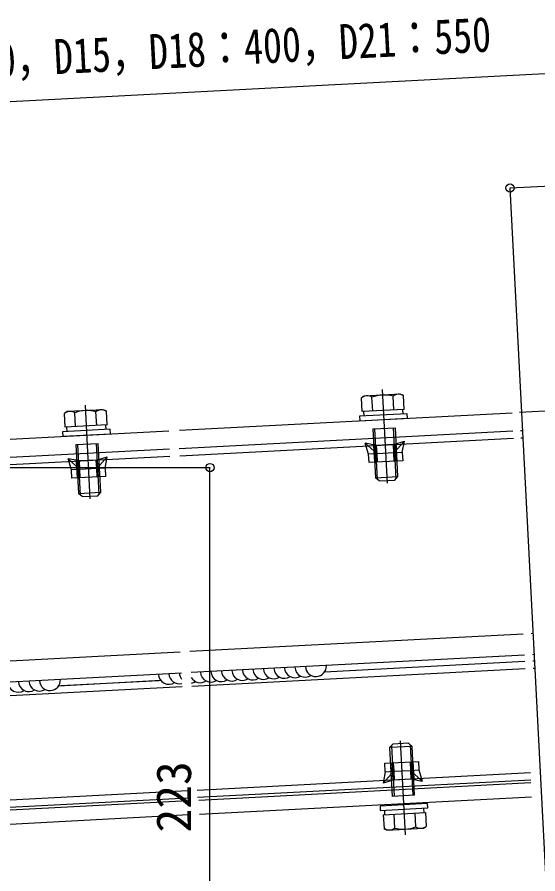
# Model space of a CAD drawing. Units: millimetres, scale not verified. Extents: x -8750 to 8750, y -12999 to 12940.
# Drawn here: x -4688 to -2830, y 7118 to 10171 of the extents above; entities that cross this region are included whole.
import ezdxf
from ezdxf.enums import TextEntityAlignment as Align

# ---------------------------------------------------------------- set-up
doc = ezdxf.new("R2010")
doc.units = ezdxf.units.MM
doc.header["$LTSCALE"] = 70
for name, color, linetype in [('0-4_YKK_12', 2, 'Continuous'), ('0-5_YKK_13', 4, 'Continuous'), ('0-7_YKK_D', 6, 'Continuous')]:
    doc.layers.add(name, color=color, linetype=linetype)
doc.styles.add('ＭＳ ゴシック', font='')
doc.styles.get('ＭＳ ゴシック').set_extended_font_data('MS Gothic')

msp = doc.modelspace()

# ---------------------------------------------------------------- linework, layer by layer
at = {"layer": '0-4_YKK_12'}
for p, q in [((-2895.39, 8763.06), (-1201.56, 8851.83)), ((-4109, 8699.45), (-2922.49, 8761.64)), ((-4939.08, 8655.95), (-4147.17, 8697.45)), ((-4039.91, 7381.26), (-2855.38, 7443.34)), ((-4037.3, 7331.33), (-2852.84, 7393.41)), ((-4870, 7337.76), (-4078.09, 7379.26)), ((-4867.4, 7287.83), (-4075.47, 7329.33))]:
    msp.add_line(p, q, dxfattribs=at)
at = {"layer": '0-5_YKK_13'}
for p, q in [((-3319.96, 8827.93), (-3449.78, 8821.12)), ((-3385.91, 8844.5), (-3368.38, 8509.96)), ((-3319.96, 8827.93), (-3309.61, 8822.66)), ((-3449.78, 8821.12), (-3459.52, 8814.8)), ((-3456.94, 8765.67), (-3459.52, 8814.8)), ((-3419.46, 8767.64), (-3422.04, 8816.76)), ((-3344.51, 8771.57), (-3347.09, 8820.69)), ((-3307.04, 8773.53), (-3309.61, 8822.66)), ((-4509.23, 8765.6), (-4518.97, 8759.27)), ((-4379.41, 8772.4), (-4509.23, 8765.6)), ((-4445.37, 8788.97), (-4427.84, 8454.43)), ((-4403.97, 8716.04), (-4406.54, 8765.17)), ((-4379.41, 8772.4), (-4369.07, 8767.13)), ((-4366.49, 8718), (-4369.07, 8767.13)), ((-3307.04, 8773.53), (-3456.94, 8765.67)), ((-3452.39, 8765.91), (-3451.55, 8749.93)), ((-3310.75, 8757.31), (-3311.58, 8773.29)), ((-4516.4, 8710.15), (-4518.97, 8759.27)), ((-4478.92, 8712.11), (-4481.49, 8761.24)), ((-4366.49, 8718), (-4516.4, 8710.15)), ((-4511.85, 8710.39), (-4511.01, 8694.41)), ((-4370.2, 8701.79), (-4371.04, 8717.77)), ((-3418.58, 8703.6), (-3338.69, 8707.78)), ((-3418.58, 8703.6), (-3409.48, 8529.83)), ((-3402.67, 8523.7), (-3412.11, 8703.93)), ((-3335.72, 8527.21), (-3345.16, 8707.44)), ((-3329.59, 8534.02), (-3338.69, 8707.78)), ((-4109.34, 8634.37), (-2919.18, 8696.75)), ((-4107.98, 8608.41), (-2917.86, 8670.78)), ((-2891.99, 8698.17), (-2884.56, 8698.56)), ((-2890.63, 8672.21), (-2883.29, 8672.59)), ((-4478.04, 8648.07), (-4398.15, 8652.26)), ((-4478.04, 8648.07), (-4468.93, 8474.31)), ((-4462.12, 8468.18), (-4471.57, 8648.41)), ((-4395.17, 8471.69), (-4404.62, 8651.92)), ((-4389.04, 8478.5), (-4398.15, 8652.26)), ((-3405.51, 8645.23), (-3445.98, 8653.12)), ((-3403.94, 8615.27), (-3445.98, 8653.12)), ((-3405.51, 8645.23), (-3445.98, 8653.12)), ((-3403.94, 8615.27), (-3445.98, 8653.12)), ((-3412.36, 8584.78), (-3415.5, 8644.7)), ((-3412.36, 8584.78), (-3415.5, 8644.7)), ((-3407.36, 8585.05), (-3410.5, 8644.96)), ((-3407.36, 8585.05), (-3410.5, 8644.96)), ((-3345.59, 8648.37), (-3405.51, 8645.23)), ((-3345.59, 8648.37), (-3405.51, 8645.23)), ((-3403.94, 8615.27), (-3405.51, 8645.23)), ((-3403.94, 8615.27), (-3405.51, 8645.23)), ((-3345.59, 8648.37), (-3306.17, 8660.45)), ((-3345.59, 8648.37), (-3306.17, 8660.45)), ((-3344.02, 8618.41), (-3345.59, 8648.37)), ((-3344.02, 8618.41), (-3345.59, 8648.37)), ((-3344.02, 8618.41), (-3306.17, 8660.45)), ((-3344.02, 8618.41), (-3306.17, 8660.45)), ((-3337.46, 8588.71), (-3340.6, 8648.63)), ((-3337.46, 8588.71), (-3340.6, 8648.63)), ((-3332.47, 8588.97), (-3335.61, 8648.89)), ((-3332.47, 8588.97), (-3335.61, 8648.89)), ((-3314.06, 8619.98), (-3306.17, 8660.45)), ((-3314.06, 8619.98), (-3306.17, 8660.45)), ((-6654.5, 8500.99), (-4143.91, 8632.56)), ((-3344.02, 8618.41), (-3403.94, 8615.27)), ((-3344.02, 8618.41), (-3403.94, 8615.27)), ((-3314.06, 8619.98), (-3344.02, 8618.41)), ((-3314.06, 8619.98), (-3344.02, 8618.41)), ((-3342.45, 8588.45), (-3344.02, 8618.41)), ((-3342.45, 8588.45), (-3344.02, 8618.41)), ((-3314.06, 8619.98), (-3312.49, 8590.02)), ((-3314.06, 8619.98), (-3312.49, 8590.02)), ((-6654.5, 8474.95), (-4142.55, 8606.6)), ((-4465.47, 8589.67), (-4505.93, 8597.57)), ((-4463.89, 8559.72), (-4505.93, 8597.57)), ((-4472.31, 8529.23), (-4475.45, 8589.15)), ((-4467.32, 8529.5), (-4470.46, 8589.41)), ((-4405.55, 8592.81), (-4465.47, 8589.67)), ((-4463.89, 8559.72), (-4465.47, 8589.67)), ((-4405.55, 8592.81), (-4366.13, 8604.89)), ((-4403.98, 8562.86), (-4405.55, 8592.81)), ((-4403.98, 8562.86), (-4366.13, 8604.89)), ((-4397.41, 8533.16), (-4400.55, 8593.08)), ((-4392.42, 8533.42), (-4395.56, 8593.34)), ((-4374.02, 8564.43), (-4366.13, 8604.89)), ((-3312.49, 8590.02), (-3432.33, 8583.74)), ((-3312.49, 8590.02), (-3432.33, 8583.74)), ((-4403.98, 8562.86), (-4463.89, 8559.72)), ((-4374.02, 8564.43), (-4403.98, 8562.86)), ((-4402.41, 8532.9), (-4403.98, 8562.86)), ((-4374.02, 8564.43), (-4372.45, 8534.47)), ((-4372.45, 8534.47), (-4492.28, 8528.19)), ((-3409.48, 8529.83), (-3329.59, 8534.02)), ((-3396.87, 8518.48), (-3409.48, 8529.83)), ((-3396.87, 8518.48), (-3340.94, 8521.41)), ((-3340.94, 8521.41), (-3329.59, 8534.02)), ((-4468.93, 8474.31), (-4389.04, 8478.5)), ((-4456.32, 8462.95), (-4468.93, 8474.31)), ((-4456.32, 8462.95), (-4400.4, 8465.88)), ((-4400.4, 8465.88), (-4389.04, 8478.5)), ((-2882.33, 7972.68), (-4071.39, 7910.37)), ((-2849.25, 7974.42), (-2854.05, 7974.17)), ((-4105.96, 7908.56), (-5566.03, 7832.04)), ((-2878.51, 7897.78), (-4067.47, 7835.47)), ((-2845.6, 7899.51), (-2850.12, 7899.27)), ((-2844.48, 7876.53), (-2848.92, 7876.3)), ((-2876.02, 7848.84), (-4064.91, 7786.54)), ((-2877.34, 7874.81), (-3591.41, 7837.39)), ((-2843.21, 7850.56), (-2847.56, 7850.34)), ((-4102.04, 7833.66), (-5258.46, 7773.05)), ((-4175.01, 7806.8), (-4540.11, 7787.67)), ((-4182.79, 7806.29), (-4532.31, 7787.97)), ((-4099.47, 7784.73), (-5257.83, 7724.02)), ((-3347.72, 7580.82), (-3359.08, 7568.21)), ((-3279.19, 7572.39), (-3359.08, 7568.21)), ((-3352.95, 7575.02), (-3343.5, 7394.78)), ((-3291.8, 7583.75), (-3347.72, 7580.82)), ((-3302.75, 7257.73), (-3320.29, 7592.27)), ((-3291.8, 7583.75), (-3279.19, 7572.39)), ((-3286, 7578.53), (-3276.55, 7398.29)), ((-3270.08, 7398.63), (-3279.19, 7572.39)), ((-3359.08, 7568.21), (-3349.97, 7394.45)), ((-3376.17, 7512.21), (-3256.34, 7518.49)), ((-3374.6, 7482.25), (-3376.17, 7512.21)), ((-3356.2, 7513.26), (-3353.06, 7453.34)), ((-3351.21, 7513.52), (-3348.07, 7453.6)), ((-3346.21, 7513.78), (-3344.64, 7483.82)), ((-3281.3, 7517.18), (-3278.16, 7457.26)), ((-3276.31, 7517.44), (-3273.17, 7457.53)), ((-3344.64, 7483.82), (-3382.5, 7441.78)), ((-3374.6, 7482.25), (-3382.5, 7441.78)), ((-3374.6, 7482.25), (-3344.64, 7483.82)), ((-3344.64, 7483.82), (-3284.73, 7486.96)), ((-3344.64, 7483.82), (-3343.07, 7453.86)), ((-3284.73, 7486.96), (-3242.69, 7449.11)), ((-3284.73, 7486.96), (-3283.16, 7457)), ((-4045.54, 7417.04), (-2857.21, 7479.32)), ((-4044.18, 7391.08), (-2855.89, 7453.36)), ((-3343.07, 7453.86), (-3382.5, 7441.78)), ((-3343.07, 7453.86), (-3283.16, 7457)), ((-3283.16, 7457), (-3242.69, 7449.11)), ((-5260.5, 7353.37), (-4080.11, 7415.23)), ((-3270.08, 7398.63), (-3349.97, 7394.45)), ((-3381.63, 7328.7), (-3231.73, 7336.55)), ((-3381.63, 7328.7), (-3379.06, 7279.57)), ((-3377.92, 7344.91), (-3377.08, 7328.94)), ((-3344.16, 7330.66), (-3341.58, 7281.54)), ((-3269.2, 7334.59), (-3266.63, 7285.46)), ((-3236.28, 7336.32), (-3237.11, 7352.29)), ((-3231.73, 7336.55), (-3229.15, 7287.43)), ((-3368.71, 7274.3), (-3379.06, 7279.57)), ((-3368.71, 7274.3), (-3238.89, 7281.1)), ((-3238.89, 7281.1), (-3229.15, 7287.43))]:
    msp.add_line(p, q, dxfattribs=at)
for points in [[(-3465.2, 8733.2), (-3295.43, 8742.09), (-3296.27, 8758.07), (-3466.03, 8749.17)], [(-4524.65, 8677.67), (-4354.89, 8686.57), (-4355.72, 8702.55), (-4525.49, 8693.65)], [(-3223.47, 7369.03), (-3393.24, 7360.13), (-3392.4, 7344.16), (-3222.63, 7353.05)]]:
    msp.add_lwpolyline(points, close=True, dxfattribs=at)
for points in [[(-3432.33, 8583.74), (-3433.9, 8613.7), (-3445.98, 8653.12)], [(-3432.33, 8583.74), (-3433.9, 8613.7), (-3445.98, 8653.12)], [(-3402.37, 8585.31), (-3403.94, 8615.27), (-3433.9, 8613.7)], [(-3402.37, 8585.31), (-3403.94, 8615.27), (-3433.9, 8613.7)], [(-4492.28, 8528.19), (-4493.85, 8558.15), (-4505.93, 8597.57)], [(-4462.32, 8529.76), (-4463.89, 8559.72), (-4493.85, 8558.15)], [(-3286.3, 7516.92), (-3284.73, 7486.96), (-3254.77, 7488.53)], [(-3256.34, 7518.49), (-3254.77, 7488.53), (-3242.69, 7449.11)], [(-6653.14, 7254.35), (-5260.5, 7327.34), (-4078.75, 7389.27)]]:
    msp.add_lwpolyline(points, dxfattribs=at)
for centre, radius, start, end in [((-3378.37, 8700.5), 124.19, 75.41205, 110.58795), ((-3326.91, 8794.29), 33.23, 58.61575, 127.38425), ((-3439.34, 8788.4), 33.23, 58.61575, 127.38425), ((-4498.8, 8732.87), 33.23, 58.61575, 127.38425), ((-4437.82, 8644.98), 124.19, 75.41205, 110.58795), ((-4386.37, 8738.77), 33.23, 58.61575, 127.38425), ((-3809.51, 7848.88), 37.5, 183.00001, 303), ((-3772.06, 7850.84), 37.5, 183.00001, 303), ((-3734.61, 7852.81), 37.5, 183.00001, 303), ((-3697.17, 7854.77), 37.5, 183.00001, 303), ((-3659.72, 7856.73), 37.5, 183.00001, 303), ((-3622.27, 7858.69), 37.5, 183.00001, 3), ((-4146.55, 7831.22), 37.5, 183.00001, 303), ((-4109.1, 7833.18), 37.5, 183.00001, 283.8786), ((-4071.65, 7835.14), 37.5, 183.00001, 218.77949), ((-4034.2, 7837.1), 37.5, 210.35322, 303), ((-3996.75, 7839.07), 37.5, 183.00001, 303), ((-3959.31, 7841.03), 37.5, 183.00001, 303), ((-3921.86, 7842.99), 37.5, 183.00001, 303), ((-3884.41, 7844.96), 37.5, 183.00001, 303), ((-3846.96, 7846.92), 37.5, 183.00001, 303), ((-4683.31, 7803.09), 37.5, 183.00001, 303), ((-4645.86, 7805.05), 37.5, 183.00001, 303), ((-4608.41, 7807.02), 37.5, 183.00001, 303), ((-4570.97, 7808.98), 37.5, 183.00001, 3), ((-4071.65, 7835.14), 37.5, 279.41973, 303), ((-3361.75, 7307.94), 33.23, 238.61575, 307.38425), ((-3310.3, 7401.73), 124.19, 255.41205, 290.58795), ((-3249.33, 7313.83), 33.23, 238.61575, 307.38425)]:
    msp.add_arc(centre, radius, start, end, dxfattribs=at)
at = {"layer": '0-7_YKK_D'}
for p, q in [((-2451.35, 9987.98), (-5114.13, 9848.42)), ((-2929.73, 9562.36), (-1931.1, 9614.69)), ((-2796.06, 7011.86), (-2929.78, 9563.35)), ((-4869, 8565.86), (-3998.83, 8565.86)), ((-3999.83, 6335.86), (-3999.83, 8565.86))]:
    msp.add_line(p, q, dxfattribs=at)
for centre in [(-2929.73, 9562.36), (-3999.83, 8565.86)]:
    msp.add_circle(centre, 15, dxfattribs=at)

# ---------------------------------------------------------------- texts
at = {"layer": '0-7_YKK_D', "style": 'ＭＳ ゴシック', "width": 0.8}
msp.add_text('D12：300，D15，D18：400，D21：550', height=124.6, rotation=3, dxfattribs=at).set_placement((-5229.26, 9894.68), align=Align.BOTTOM_LEFT)
at = {"layer": '0-7_YKK_D', "style": 'ＭＳ ゴシック'}
msp.add_text('223', height=124.6, rotation=90, dxfattribs=at).set_placement((-4029.83, 7265.41), align=Align.BOTTOM_LEFT)

doc.saveas('drawing.dxf')
